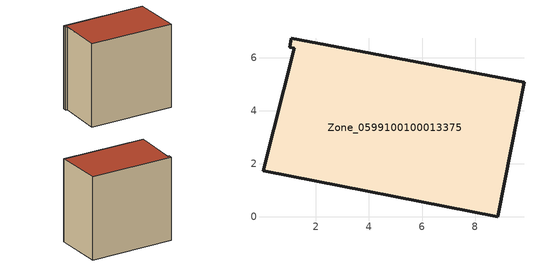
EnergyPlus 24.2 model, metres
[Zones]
Zone_0599100100013375
 floor ground (C_G): 0,1.74 1.18,6.35 1,6.38 1.07,6.72 9.85,5.06 8.85,0 z0
 wall outside (C_F): 8.85,0 9.85,5.06 1.07,6.72 1,6.38 1.18,6.35 0,1.74 8.85,0 z0:8.67
 roof outside (C_R): 1.18,6.35 0,1.74 8.85,0 9.85,5.06 1.07,6.72 1,6.38 z8.67
[BUILDING]
Pand.0599100100013375: North Axis=0; Terrain=City; Loads Convergence Tolerance Value=0.04; Temperature Convergence Tolerance Value=0.4; Solar Distribution=FullExterior; Maximum Number of Warmup Days=25; Minimum Number of Warmup Days=1
[Site:Location]
Rotterdam.The.Hague.AP_ZH_NLD Design_Conditions: Latitude=51.96; Longitude=4.45; Time Zone=1; Elevation=-4.5
[SITE:GROUNDTEMPERATURE:BUILDINGSURFACE]
18, 18, 18, 18, 18, 18, 18, 18, 18, 18, 18, 18
[MATERIAL] Thermal Absorptance=0.9; Solar Absorptance=0.7; Visible Absorptance=0.7
Name | Roughness | Thickness | Conductivity | Density | Specific Heat
G.TI.2015-2018 | MediumSmooth | 0.15 | 0.0428571 | 540 | 1210
F.TI.2015-2018 | Rough | 0.3 | 0.0666667 | 1920 | 840
R.TI.2015-2018 | MediumRough | 0.2 | 0.0333333 | 1500 | 1000
[CONSTRUCTION]
C_G: G.TI.2015-2018
C_F: F.TI.2015-2018
C_R: R.TI.2015-2018
[ZONE]
Zone_0599100100013375: Type=1; Multiplier=1; Ceiling Height=Autocalculate; Volume=Autocalculate; Floor Area=autocalculate; Part of Total Floor Area=Yes
[ZONEINFILTRATION:DESIGNFLOWRATE]
Infil_Zone_0599100100013375: Zone or ZoneList or Space or SpaceList=Zone_0599100100013375; Schedule=AlwaysOn; Design Flow Rate Calculation Method=Flow/Area; Flow Rate per Floor Area=0.0015; Constant Term Coefficient=1; Temperature Term Coefficient=0; Velocity Term Coefficient=0; Velocity Squared Term Coefficient=0
[HVACTEMPLATE:ZONE:IDEALLOADSAIRSYSTEM]
Zone_0599100100013375: Maximum Heating Supply Air Temperature=50; Minimum Cooling Supply Air Temperature=13; Maximum Heating Supply Air Humidity Ratio=0.0156; Minimum Cooling Supply Air Humidity Ratio=0.0077; Heating Limit=NoLimit; Cooling Limit=NoLimit; Dehumidification Control Type=ConstantSensibleHeatRatio; Cooling Sensible Heat Ratio=0.7; Dehumidification Setpoint=60; Humidification Control Type=None; Humidification Setpoint=30; Outdoor Air Method=None; Outdoor Air Flow Rate per Person=0.00944; Outdoor Air Flow Rate per Zone Floor Area=0; Outdoor Air Flow Rate per Zone=0; Demand Controlled Ventilation Type=None; Outdoor Air Economizer Type=NoEconomizer; Heat Recovery Type=None; Sensible Heat Recovery Effectiveness=0.7; Latent Heat Recovery Effectiveness=0.65
[ZONECONTROL:THERMOSTAT]
ThermostatControl_Zone_0599100100013375: Zone or ZoneList=Zone_0599100100013375; Control Type Schedule=DualSetpointControlType; Control 1=Thermostat_Zone_0599100100013375; Temperature Difference Between Cutout And Setpoint=0
[THERMOSTATSETPOINT:DUALSETPOINT]
Thermostat_Zone_0599100100013375: Heating Setpoint Temperature Schedule=HeatingSetpoint_Zone_0599100100013375; Cooling Setpoint Temperature Schedule=CoolingSetpoint_Zone_0599100100013375
[SCHEDULE:COMPACT]
HeatingSetpoint_Zone_0599100100013375: Through: 12/31, For: AllDays, Until: 24:00, 21
CoolingSetpoint_Zone_0599100100013375: Through: 12/31, For: AllDays, Until: 24:00, 24
DualSetpointControlType: Through: 12/31, For: AllDays, Until: 24:00, 4
AlwaysOn: Through: 12/31, For: AllDays, Until: 24:00, 1
